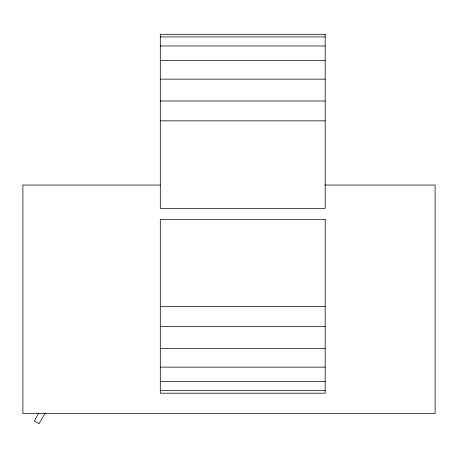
<?xml version="1.0" encoding="UTF-8"?>
<svg xmlns="http://www.w3.org/2000/svg" width="458" height="458" viewBox="0 0 458 458"><rect width="100%" height="100%" fill="white"/><g stroke="black" fill="none" stroke-linecap="round" stroke-linejoin="round"><path stroke-width="0.69" d="M38.581 413.517L34.293 420.942L39.056 423.69L45.124 413.173M160.3 36.921L325.18 36.921M160.3 45.972L325.18 45.972M160.3 60.37L325.18 60.37M160.3 79.137L325.18 79.137M160.3 100.989L325.18 100.989M160.3 120.838L325.18 120.838M160.3 185.032L22.9 185.032L22.9 413.511L435.1 413.511L435.1 185.032L324.894 185.032M160.3 306.665L325.18 306.665M160.3 326.514L325.18 326.514M160.3 348.366L325.18 348.366M160.3 367.133L325.18 367.133M160.3 381.531L325.18 381.531M160.3 390.582L325.18 390.582M325.18 34.31L160.3 34.31L160.3 208.442L325.18 208.442L325.18 34.31M325.18 219.434L160.3 219.434L160.3 393.199L325.18 393.199L325.18 219.434"/></g></svg>
